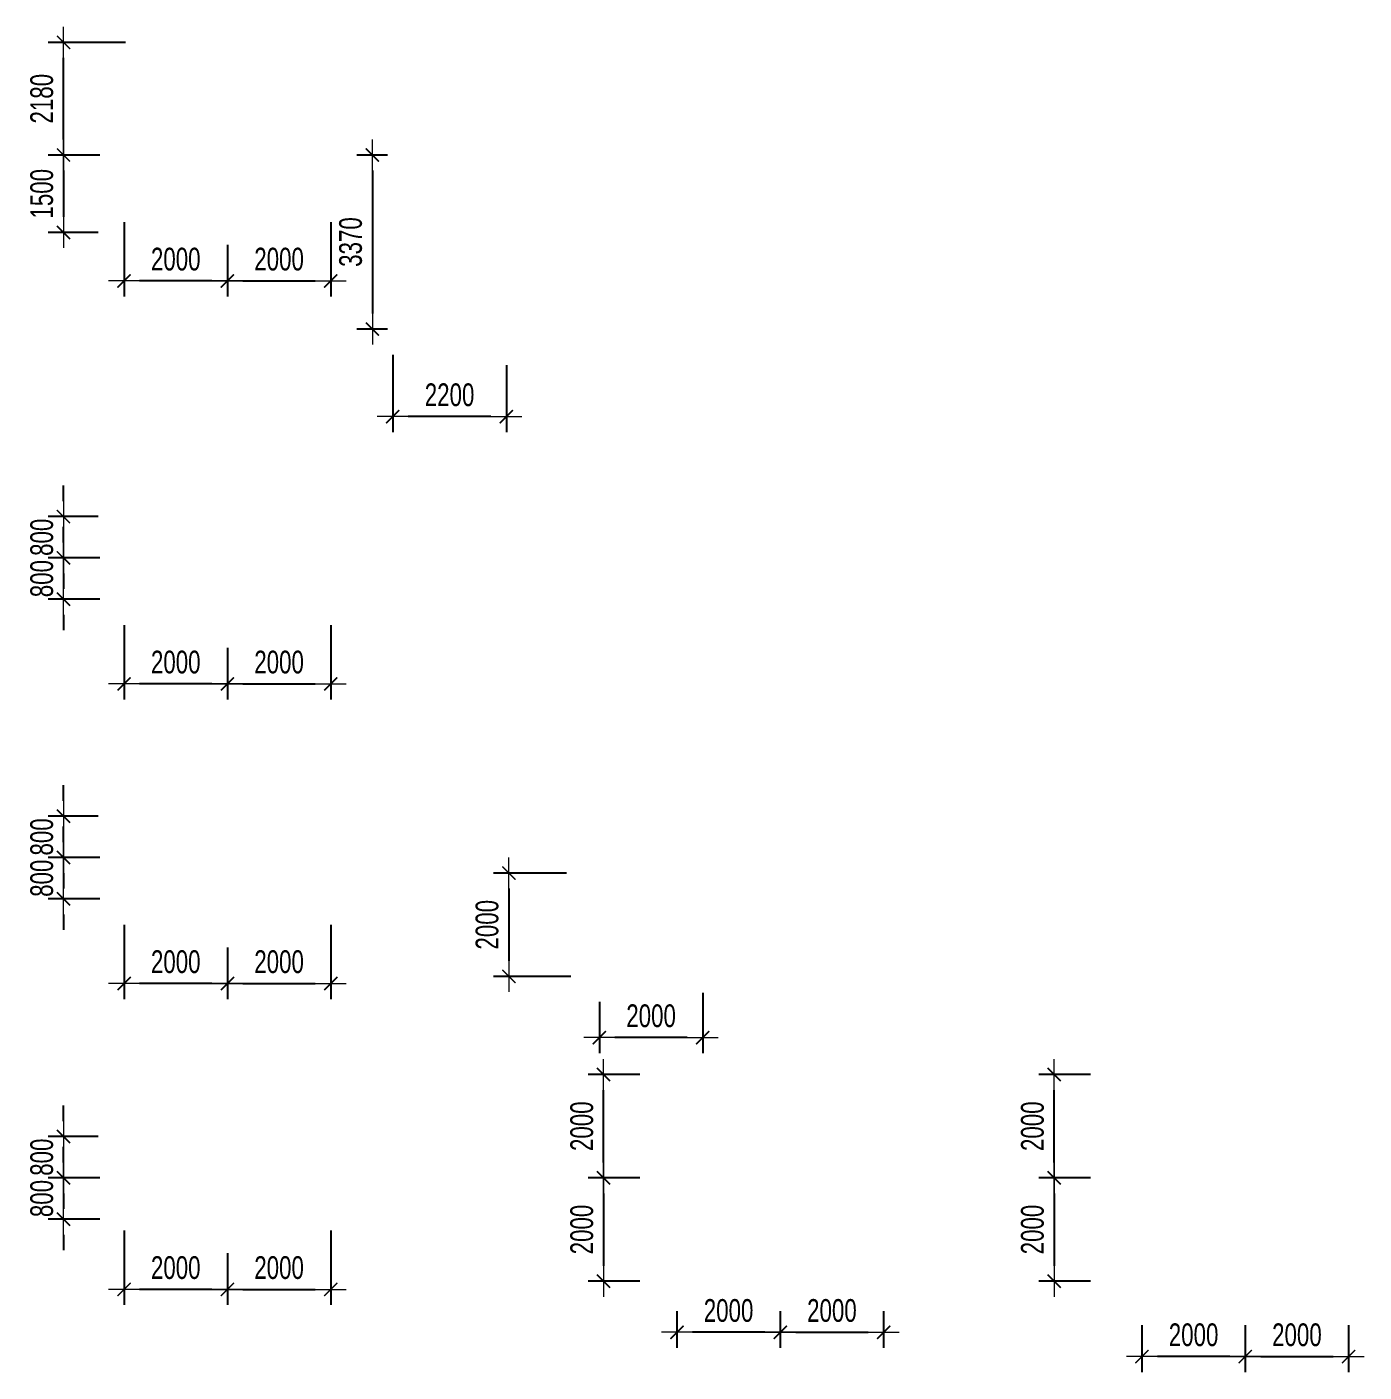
# Model space of a CAD drawing. Header units: millimetres. Extents: x -259680 to 389590, y -106473 to 139263.
# Drawn here: x 22119 to 48000, y 28640 to 54680 of the extents above; entities that cross this region are included whole.
import ezdxf

# ---------------------------------------------------------------- set-up
doc = ezdxf.new("R2010")
doc.units = ezdxf.units.MM
doc.layers.get('Defpoints').update_dxf_attribs({"color": 151, "lineweight": 9})
doc.layers.add('NDC_S_DIM', color=1, linetype='Continuous', lineweight=15)
doc.styles.add('NDC_DIM', font='', dxfattribs={"width": 0.75})
doc.styles.get('NDC_DIM').set_extended_font_data('Dotum')
doc.dimstyles.new('NDC_dim_200', dxfattribs={"dimscale": 200, "dimtxt": 2.2, "dimasz": 1.5, "dimexe": 1.5, "dimexo": 2.5, "dimgap": 1, "dimtad": 1, "dimdec": 0, "dimzin": 0, "dimdsep": 46, "dimtxsty": 'NDC_DIM', "dimblk": 'DIMMARK', "dimcen": 0.09, "dimdle": 1.2, "dimclrd": 1, "dimclre": 1, "dimclrt": 3, "dimadec": 0, "dimazin": 0, "dimtfac": 1, "dimtdec": 0, "dimtix": 1, "dimtofl": 0, "dimtmove": 0, "dimatfit": 3, "dimfxl": 6, "dimfxlon": 1, "dimtolj": 1, "dimtzin": 0, "dimarcsym": 0})

# ---------------------------------------------------------------- blocks, each defined once
blk = doc.blocks.new('DIMMARK')
at = {"layer": 'NDC_S_DIM', "color": 1}
blk.add_line((-1.5, 0), (1, 0), dxfattribs=at)
at = {"layer": 'NDC_S_DIM', "color": 2, "const_width": 0.1}
blk.add_lwpolyline([(-0.424, -0.424), (0.424, 0.424)], dxfattribs=at)
blk = doc.blocks.new('*D954')
at = {"layer": 'Defpoints', "color": 0, "ltscale": 100, "transparency": 16777216}
for p in [(35200, 36482), (33200, 36310), (33200, 35115)]:
    blk.add_point(p, dxfattribs=at)
at = {"layer": 'NDC_S_DIM', "color": 1, "lineweight": -2, "ltscale": 100, "transparency": 16777216}
for p, q in [((35200, 35982), (35200, 34815)), ((33200, 35810), (33200, 34815)), ((34900, 35115), (33500, 35115))]:
    blk.add_line(p, q, dxfattribs=at)
at = {"layer": 'NDC_S_DIM', "color": 1, "lineweight": -2, "ltscale": 100, "transparency": 16777216, "xscale": 300, "yscale": 300, "zscale": 300, "rotation": 180}
blk.add_blockref('DIMMARK', (33200, 35115), dxfattribs=at)
at = {"layer": 'NDC_S_DIM', "color": 1, "lineweight": -2, "ltscale": 100, "transparency": 16777216, "xscale": 300, "yscale": 300, "zscale": 300}
blk.add_blockref('DIMMARK', (35200, 35115), dxfattribs=at)
at = {"layer": 'NDC_S_DIM', "color": 3, "ltscale": 100, "transparency": 16777216, "insert": (34200, 35535), "char_height": 440, "attachment_point": 5, "style": 'NDC_DIM'}
blk.add_mtext('\\A1;2000', dxfattribs=at)
blk = doc.blocks.new('*D955')
at = {"layer": 'Defpoints', "color": 0, "ltscale": 100, "transparency": 16777216}
for p in [(29200, 48830), (31400, 48633), (29200, 47136)]:
    blk.add_point(p, dxfattribs=at)
at = {"layer": 'NDC_S_DIM', "color": 1, "lineweight": -2, "ltscale": 100, "transparency": 16777216}
for p, q in [((29200, 48330), (29200, 46836)), ((31400, 48133), (31400, 46836)), ((31100, 47136), (29500, 47136))]:
    blk.add_line(p, q, dxfattribs=at)
at = {"layer": 'NDC_S_DIM', "color": 1, "lineweight": -2, "ltscale": 100, "transparency": 16777216, "xscale": 300, "yscale": 300, "zscale": 300, "rotation": 180}
blk.add_blockref('DIMMARK', (29200, 47136), dxfattribs=at)
at = {"layer": 'NDC_S_DIM', "color": 1, "lineweight": -2, "ltscale": 100, "transparency": 16777216, "xscale": 300, "yscale": 300, "zscale": 300}
blk.add_blockref('DIMMARK', (31400, 47136), dxfattribs=at)
at = {"layer": 'NDC_S_DIM', "color": 3, "ltscale": 100, "transparency": 16777216, "insert": (30300, 47556), "char_height": 440, "attachment_point": 5, "style": 'NDC_DIM'}
blk.add_mtext('\\A1;2200', dxfattribs=at)
blk = doc.blocks.new('*D884')
at = {"layer": 'Defpoints', "color": 0, "ltscale": 100, "transparency": 16777216}
for p in [(29600, 52200), (28806, 48830), (29600, 48830)]:
    blk.add_point(p, dxfattribs=at)
at = {"layer": 'NDC_S_DIM', "color": 1, "lineweight": -2, "ltscale": 100, "transparency": 16777216}
for p, q in [((29100, 52200), (28506, 52200)), ((28806, 51900), (28806, 49130)), ((29100, 48830), (28506, 48830))]:
    blk.add_line(p, q, dxfattribs=at)
at = {"layer": 'NDC_S_DIM', "color": 1, "lineweight": -2, "ltscale": 100, "transparency": 16777216, "xscale": 300, "yscale": 300, "zscale": 300}
for p, rotation in [((28806, 52200), 90), ((28806, 48830), 270)]:
    blk.add_blockref('DIMMARK', p, dxfattribs=dict(at, rotation=rotation))
at = {"layer": 'NDC_S_DIM', "color": 3, "ltscale": 100, "transparency": 16777216, "insert": (28386, 50515), "char_height": 440, "attachment_point": 5, "rotation": 90, "style": 'NDC_DIM'}
blk.add_mtext('\\A1;3370', dxfattribs=at)
blk = doc.blocks.new('*D941')
at = {"layer": 'Defpoints', "color": 0, "ltscale": 100, "transparency": 16777216}
for p in [(33060, 38300), (31447, 36300), (33160, 36300)]:
    blk.add_point(p, dxfattribs=at)
at = {"layer": 'NDC_S_DIM', "color": 1, "lineweight": -2, "ltscale": 100, "transparency": 16777216}
for p, q in [((32560, 38300), (31147, 38300)), ((31447, 38000), (31447, 36600)), ((32647, 36300), (31147, 36300))]:
    blk.add_line(p, q, dxfattribs=at)
at = {"layer": 'NDC_S_DIM', "color": 1, "lineweight": -2, "ltscale": 100, "transparency": 16777216, "xscale": 300, "yscale": 300, "zscale": 300}
for p, rotation in [((31447, 38300), 90), ((31447, 36300), 270)]:
    blk.add_blockref('DIMMARK', p, dxfattribs=dict(at, rotation=rotation))
at = {"layer": 'NDC_S_DIM', "color": 3, "ltscale": 100, "transparency": 16777216, "insert": (31027, 37300), "char_height": 440, "attachment_point": 5, "rotation": 90, "style": 'NDC_DIM'}
blk.add_mtext('\\A1;2000', dxfattribs=at)
blk = doc.blocks.new('*D883')
at = {"layer": 'Defpoints', "color": 0, "ltscale": 100, "transparency": 16777216}
for p in [(28000, 51400), (26000, 50962), (28000, 49762)]:
    blk.add_point(p, dxfattribs=at)
at = {"layer": 'NDC_S_DIM', "color": 1, "lineweight": -2, "ltscale": 100, "transparency": 16777216}
for p, q in [((28000, 50900), (28000, 49462)), ((26000, 50462), (26000, 49462)), ((26300, 49762), (27700, 49762))]:
    blk.add_line(p, q, dxfattribs=at)
at = {"layer": 'NDC_S_DIM', "color": 1, "lineweight": -2, "ltscale": 100, "transparency": 16777216, "xscale": 300, "yscale": 300, "zscale": 300, "rotation": 180}
blk.add_blockref('DIMMARK', (26000, 49762), dxfattribs=at)
at = {"layer": 'NDC_S_DIM', "color": 1, "lineweight": -2, "ltscale": 100, "transparency": 16777216, "xscale": 300, "yscale": 300, "zscale": 300}
blk.add_blockref('DIMMARK', (28000, 49762), dxfattribs=at)
at = {"layer": 'NDC_S_DIM', "color": 3, "ltscale": 100, "transparency": 16777216, "insert": (27000, 50182), "char_height": 440, "attachment_point": 5, "style": 'NDC_DIM'}
blk.add_mtext('\\A1;2000', dxfattribs=at)
blk = doc.blocks.new('*D865')
at = {"layer": 'Defpoints', "color": 0, "ltscale": 100, "transparency": 16777216}
for p in [(24000, 51400), (26000, 50962), (24000, 49762)]:
    blk.add_point(p, dxfattribs=at)
at = {"layer": 'NDC_S_DIM', "color": 1, "lineweight": -2, "ltscale": 100, "transparency": 16777216}
for p, q in [((24000, 50900), (24000, 49462)), ((26000, 50462), (26000, 49462)), ((25700, 49762), (24300, 49762))]:
    blk.add_line(p, q, dxfattribs=at)
at = {"layer": 'NDC_S_DIM', "color": 1, "lineweight": -2, "ltscale": 100, "transparency": 16777216, "xscale": 300, "yscale": 300, "zscale": 300, "rotation": 180}
blk.add_blockref('DIMMARK', (24000, 49762), dxfattribs=at)
at = {"layer": 'NDC_S_DIM', "color": 1, "lineweight": -2, "ltscale": 100, "transparency": 16777216, "xscale": 300, "yscale": 300, "zscale": 300}
blk.add_blockref('DIMMARK', (26000, 49762), dxfattribs=at)
at = {"layer": 'NDC_S_DIM', "color": 3, "ltscale": 100, "transparency": 16777216, "insert": (25000, 50182), "char_height": 440, "attachment_point": 5, "style": 'NDC_DIM'}
blk.add_mtext('\\A1;2000', dxfattribs=at)
blk = doc.blocks.new('*D866')
at = {"layer": 'Defpoints', "color": 0, "ltscale": 100, "transparency": 16777216}
for p in [(24028, 52200), (22828, 50700), (24000, 50700)]:
    blk.add_point(p, dxfattribs=at)
at = {"layer": 'NDC_S_DIM', "color": 1, "lineweight": -2, "ltscale": 100, "transparency": 16777216}
for p, q in [((23528, 52200), (22528, 52200)), ((22828, 51900), (22828, 51000)), ((23500, 50700), (22528, 50700))]:
    blk.add_line(p, q, dxfattribs=at)
at = {"layer": 'NDC_S_DIM', "color": 1, "lineweight": -2, "ltscale": 100, "transparency": 16777216, "xscale": 300, "yscale": 300, "zscale": 300}
for p, rotation in [((22828, 52200), 90), ((22828, 50700), 270)]:
    blk.add_blockref('DIMMARK', p, dxfattribs=dict(at, rotation=rotation))
at = {"layer": 'NDC_S_DIM', "color": 3, "ltscale": 100, "transparency": 16777216, "insert": (22408, 51450), "char_height": 440, "attachment_point": 5, "rotation": 90, "style": 'NDC_DIM'}
blk.add_mtext('\\A1;1500', dxfattribs=at)
blk = doc.blocks.new('*D867')
at = {"layer": 'Defpoints', "color": 0, "ltscale": 100, "transparency": 16777216}
for p in [(22828, 54380), (25200, 54380), (24028, 52200)]:
    blk.add_point(p, dxfattribs=at)
at = {"layer": 'NDC_S_DIM', "color": 1, "lineweight": -2, "ltscale": 100, "transparency": 16777216}
for p, q in [((24028, 54380), (22528, 54380)), ((22828, 52500), (22828, 54080)), ((23528, 52200), (22528, 52200))]:
    blk.add_line(p, q, dxfattribs=at)
at = {"layer": 'NDC_S_DIM', "color": 1, "lineweight": -2, "ltscale": 100, "transparency": 16777216, "xscale": 300, "yscale": 300, "zscale": 300}
for p, rotation in [((22828, 54380), 90), ((22828, 52200), 270)]:
    blk.add_blockref('DIMMARK', p, dxfattribs=dict(at, rotation=rotation))
at = {"layer": 'NDC_S_DIM', "color": 3, "ltscale": 100, "transparency": 16777216, "insert": (22408, 53290), "char_height": 440, "attachment_point": 5, "rotation": 90, "style": 'NDC_DIM'}
blk.add_mtext('\\A1;2180', dxfattribs=at)
blk = doc.blocks.new('*D774')
at = {"layer": 'Defpoints', "color": 0, "ltscale": 100, "transparency": 16777216}
for p in [(28000, 43600), (26000, 43162), (28000, 41962)]:
    blk.add_point(p, dxfattribs=at)
at = {"layer": 'NDC_S_DIM', "color": 1, "lineweight": -2, "ltscale": 100, "transparency": 16777216}
for p, q in [((28000, 43100), (28000, 41662)), ((26000, 42662), (26000, 41662)), ((26300, 41962), (27700, 41962))]:
    blk.add_line(p, q, dxfattribs=at)
at = {"layer": 'NDC_S_DIM', "color": 1, "lineweight": -2, "ltscale": 100, "transparency": 16777216, "xscale": 300, "yscale": 300, "zscale": 300, "rotation": 180}
blk.add_blockref('DIMMARK', (26000, 41962), dxfattribs=at)
at = {"layer": 'NDC_S_DIM', "color": 1, "lineweight": -2, "ltscale": 100, "transparency": 16777216, "xscale": 300, "yscale": 300, "zscale": 300}
blk.add_blockref('DIMMARK', (28000, 41962), dxfattribs=at)
at = {"layer": 'NDC_S_DIM', "color": 3, "ltscale": 100, "transparency": 16777216, "insert": (27000, 42382), "char_height": 440, "attachment_point": 5, "style": 'NDC_DIM'}
blk.add_mtext('\\A1;2000', dxfattribs=at)
blk = doc.blocks.new('*D775')
at = {"layer": 'Defpoints', "color": 0, "ltscale": 100, "transparency": 16777216}
for p in [(24000, 43600), (26000, 43162), (24000, 41962)]:
    blk.add_point(p, dxfattribs=at)
at = {"layer": 'NDC_S_DIM', "color": 1, "lineweight": -2, "ltscale": 100, "transparency": 16777216}
for p, q in [((24000, 43100), (24000, 41662)), ((26000, 42662), (26000, 41662)), ((25700, 41962), (24300, 41962))]:
    blk.add_line(p, q, dxfattribs=at)
at = {"layer": 'NDC_S_DIM', "color": 1, "lineweight": -2, "ltscale": 100, "transparency": 16777216, "xscale": 300, "yscale": 300, "zscale": 300, "rotation": 180}
blk.add_blockref('DIMMARK', (24000, 41962), dxfattribs=at)
at = {"layer": 'NDC_S_DIM', "color": 1, "lineweight": -2, "ltscale": 100, "transparency": 16777216, "xscale": 300, "yscale": 300, "zscale": 300}
blk.add_blockref('DIMMARK', (26000, 41962), dxfattribs=at)
at = {"layer": 'NDC_S_DIM', "color": 3, "ltscale": 100, "transparency": 16777216, "insert": (25000, 42382), "char_height": 440, "attachment_point": 5, "style": 'NDC_DIM'}
blk.add_mtext('\\A1;2000', dxfattribs=at)
blk = doc.blocks.new('*D776')
at = {"layer": 'Defpoints', "color": 0, "ltscale": 100, "transparency": 16777216}
for p in [(24028, 44400), (22828, 43600), (24028, 43600)]:
    blk.add_point(p, dxfattribs=at)
at = {"layer": 'NDC_S_DIM', "color": 1, "lineweight": -2, "ltscale": 100, "transparency": 16777216}
for p, q in [((22828, 44700), (22828, 45000)), ((23528, 44400), (22528, 44400)), ((23528, 43600), (22528, 43600)), ((22828, 43300), (22828, 43000))]:
    blk.add_line(p, q, dxfattribs=at)
at = {"layer": 'NDC_S_DIM', "color": 1, "lineweight": -2, "ltscale": 100, "transparency": 16777216, "xscale": 300, "yscale": 300, "zscale": 300}
for p, rotation in [((22828, 44400), 270), ((22828, 43600), 90)]:
    blk.add_blockref('DIMMARK', p, dxfattribs=dict(at, rotation=rotation))
at = {"layer": 'NDC_S_DIM', "color": 3, "ltscale": 100, "transparency": 16777216, "insert": (22408, 44000), "char_height": 440, "attachment_point": 5, "rotation": 90, "style": 'NDC_DIM'}
blk.add_mtext('\\A1;800', dxfattribs=at)
blk = doc.blocks.new('*D777')
at = {"layer": 'Defpoints', "color": 0, "ltscale": 100, "transparency": 16777216}
for p in [(22828, 45200), (24000, 45200), (24028, 44400)]:
    blk.add_point(p, dxfattribs=at)
at = {"layer": 'NDC_S_DIM', "color": 1, "lineweight": -2, "ltscale": 100, "transparency": 16777216}
for p, q in [((22828, 45500), (22828, 45800)), ((23500, 45200), (22528, 45200)), ((23528, 44400), (22528, 44400)), ((22828, 44100), (22828, 43800))]:
    blk.add_line(p, q, dxfattribs=at)
at = {"layer": 'NDC_S_DIM', "color": 1, "lineweight": -2, "ltscale": 100, "transparency": 16777216, "xscale": 300, "yscale": 300, "zscale": 300}
for p, rotation in [((22828, 45200), 270), ((22828, 44400), 90)]:
    blk.add_blockref('DIMMARK', p, dxfattribs=dict(at, rotation=rotation))
at = {"layer": 'NDC_S_DIM', "color": 3, "ltscale": 100, "transparency": 16777216, "insert": (22408, 44800), "char_height": 440, "attachment_point": 5, "rotation": 90, "style": 'NDC_DIM'}
blk.add_mtext('\\A1;800', dxfattribs=at)
blk = doc.blocks.new('*D759')
at = {"layer": 'Defpoints', "color": 0, "ltscale": 100, "transparency": 16777216}
for p in [(28000, 37800), (26000, 37362), (28000, 36162)]:
    blk.add_point(p, dxfattribs=at)
at = {"layer": 'NDC_S_DIM', "color": 1, "lineweight": -2, "ltscale": 100, "transparency": 16777216}
for p, q in [((28000, 37300), (28000, 35862)), ((26000, 36862), (26000, 35862)), ((26300, 36162), (27700, 36162))]:
    blk.add_line(p, q, dxfattribs=at)
at = {"layer": 'NDC_S_DIM', "color": 1, "lineweight": -2, "ltscale": 100, "transparency": 16777216, "xscale": 300, "yscale": 300, "zscale": 300, "rotation": 180}
blk.add_blockref('DIMMARK', (26000, 36162), dxfattribs=at)
at = {"layer": 'NDC_S_DIM', "color": 1, "lineweight": -2, "ltscale": 100, "transparency": 16777216, "xscale": 300, "yscale": 300, "zscale": 300}
blk.add_blockref('DIMMARK', (28000, 36162), dxfattribs=at)
at = {"layer": 'NDC_S_DIM', "color": 3, "ltscale": 100, "transparency": 16777216, "insert": (27000, 36582), "char_height": 440, "attachment_point": 5, "style": 'NDC_DIM'}
blk.add_mtext('\\A1;2000', dxfattribs=at)
blk = doc.blocks.new('*D760')
at = {"layer": 'Defpoints', "color": 0, "ltscale": 100, "transparency": 16777216}
for p in [(24000, 37800), (26000, 37362), (24000, 36162)]:
    blk.add_point(p, dxfattribs=at)
at = {"layer": 'NDC_S_DIM', "color": 1, "lineweight": -2, "ltscale": 100, "transparency": 16777216}
for p, q in [((24000, 37300), (24000, 35862)), ((26000, 36862), (26000, 35862)), ((25700, 36162), (24300, 36162))]:
    blk.add_line(p, q, dxfattribs=at)
at = {"layer": 'NDC_S_DIM', "color": 1, "lineweight": -2, "ltscale": 100, "transparency": 16777216, "xscale": 300, "yscale": 300, "zscale": 300, "rotation": 180}
blk.add_blockref('DIMMARK', (24000, 36162), dxfattribs=at)
at = {"layer": 'NDC_S_DIM', "color": 1, "lineweight": -2, "ltscale": 100, "transparency": 16777216, "xscale": 300, "yscale": 300, "zscale": 300}
blk.add_blockref('DIMMARK', (26000, 36162), dxfattribs=at)
at = {"layer": 'NDC_S_DIM', "color": 3, "ltscale": 100, "transparency": 16777216, "insert": (25000, 36582), "char_height": 440, "attachment_point": 5, "style": 'NDC_DIM'}
blk.add_mtext('\\A1;2000', dxfattribs=at)
blk = doc.blocks.new('*D761')
at = {"layer": 'Defpoints', "color": 0, "ltscale": 100, "transparency": 16777216}
for p in [(24028, 38600), (22828, 37800), (24028, 37800)]:
    blk.add_point(p, dxfattribs=at)
at = {"layer": 'NDC_S_DIM', "color": 1, "lineweight": -2, "ltscale": 100, "transparency": 16777216}
for p, q in [((22828, 38900), (22828, 39200)), ((23528, 38600), (22528, 38600)), ((23528, 37800), (22528, 37800)), ((22828, 37500), (22828, 37200))]:
    blk.add_line(p, q, dxfattribs=at)
at = {"layer": 'NDC_S_DIM', "color": 1, "lineweight": -2, "ltscale": 100, "transparency": 16777216, "xscale": 300, "yscale": 300, "zscale": 300}
for p, rotation in [((22828, 38600), 270), ((22828, 37800), 90)]:
    blk.add_blockref('DIMMARK', p, dxfattribs=dict(at, rotation=rotation))
at = {"layer": 'NDC_S_DIM', "color": 3, "ltscale": 100, "transparency": 16777216, "insert": (22408, 38200), "char_height": 440, "attachment_point": 5, "rotation": 90, "style": 'NDC_DIM'}
blk.add_mtext('\\A1;800', dxfattribs=at)
blk = doc.blocks.new('*D762')
at = {"layer": 'Defpoints', "color": 0, "ltscale": 100, "transparency": 16777216}
for p in [(22828, 39400), (24000, 39400), (24028, 38600)]:
    blk.add_point(p, dxfattribs=at)
at = {"layer": 'NDC_S_DIM', "color": 1, "lineweight": -2, "ltscale": 100, "transparency": 16777216}
for p, q in [((22828, 39700), (22828, 40000)), ((23500, 39400), (22528, 39400)), ((23528, 38600), (22528, 38600)), ((22828, 38300), (22828, 38000))]:
    blk.add_line(p, q, dxfattribs=at)
at = {"layer": 'NDC_S_DIM', "color": 1, "lineweight": -2, "ltscale": 100, "transparency": 16777216, "xscale": 300, "yscale": 300, "zscale": 300}
for p, rotation in [((22828, 39400), 270), ((22828, 38600), 90)]:
    blk.add_blockref('DIMMARK', p, dxfattribs=dict(at, rotation=rotation))
at = {"layer": 'NDC_S_DIM', "color": 3, "ltscale": 100, "transparency": 16777216, "insert": (22408, 39000), "char_height": 440, "attachment_point": 5, "rotation": 90, "style": 'NDC_DIM'}
blk.add_mtext('\\A1;800', dxfattribs=at)
blk = doc.blocks.new('*D745')
at = {"layer": 'Defpoints', "color": 0, "ltscale": 100, "transparency": 16777216}
for p in [(28000, 31878), (26000, 31440), (28000, 30240)]:
    blk.add_point(p, dxfattribs=at)
at = {"layer": 'NDC_S_DIM', "color": 1, "lineweight": -2, "ltscale": 100, "transparency": 16777216}
for p, q in [((28000, 31378), (28000, 29940)), ((26000, 30940), (26000, 29940)), ((26300, 30240), (27700, 30240))]:
    blk.add_line(p, q, dxfattribs=at)
at = {"layer": 'NDC_S_DIM', "color": 1, "lineweight": -2, "ltscale": 100, "transparency": 16777216, "xscale": 300, "yscale": 300, "zscale": 300, "rotation": 180}
blk.add_blockref('DIMMARK', (26000, 30240), dxfattribs=at)
at = {"layer": 'NDC_S_DIM', "color": 1, "lineweight": -2, "ltscale": 100, "transparency": 16777216, "xscale": 300, "yscale": 300, "zscale": 300}
blk.add_blockref('DIMMARK', (28000, 30240), dxfattribs=at)
at = {"layer": 'NDC_S_DIM', "color": 3, "ltscale": 100, "transparency": 16777216, "insert": (27000, 30660), "char_height": 440, "attachment_point": 5, "style": 'NDC_DIM'}
blk.add_mtext('\\A1;2000', dxfattribs=at)
blk = doc.blocks.new('*D746')
at = {"layer": 'Defpoints', "color": 0, "ltscale": 100, "transparency": 16777216}
for p in [(24000, 31878), (26000, 31440), (24000, 30240)]:
    blk.add_point(p, dxfattribs=at)
at = {"layer": 'NDC_S_DIM', "color": 1, "lineweight": -2, "ltscale": 100, "transparency": 16777216}
for p, q in [((24000, 31378), (24000, 29940)), ((26000, 30940), (26000, 29940)), ((25700, 30240), (24300, 30240))]:
    blk.add_line(p, q, dxfattribs=at)
at = {"layer": 'NDC_S_DIM', "color": 1, "lineweight": -2, "ltscale": 100, "transparency": 16777216, "xscale": 300, "yscale": 300, "zscale": 300, "rotation": 180}
blk.add_blockref('DIMMARK', (24000, 30240), dxfattribs=at)
at = {"layer": 'NDC_S_DIM', "color": 1, "lineweight": -2, "ltscale": 100, "transparency": 16777216, "xscale": 300, "yscale": 300, "zscale": 300}
blk.add_blockref('DIMMARK', (26000, 30240), dxfattribs=at)
at = {"layer": 'NDC_S_DIM', "color": 3, "ltscale": 100, "transparency": 16777216, "insert": (25000, 30660), "char_height": 440, "attachment_point": 5, "style": 'NDC_DIM'}
blk.add_mtext('\\A1;2000', dxfattribs=at)
blk = doc.blocks.new('*D730')
at = {"layer": 'Defpoints', "color": 0, "ltscale": 100, "transparency": 16777216}
for p in [(24028, 32400), (22828, 31600), (24028, 31600)]:
    blk.add_point(p, dxfattribs=at)
at = {"layer": 'NDC_S_DIM', "color": 1, "lineweight": -2, "ltscale": 100, "transparency": 16777216}
for p, q in [((22828, 32700), (22828, 33000)), ((23528, 32400), (22528, 32400)), ((23528, 31600), (22528, 31600)), ((22828, 31300), (22828, 31000))]:
    blk.add_line(p, q, dxfattribs=at)
at = {"layer": 'NDC_S_DIM', "color": 1, "lineweight": -2, "ltscale": 100, "transparency": 16777216, "xscale": 300, "yscale": 300, "zscale": 300}
for p, rotation in [((22828, 32400), 270), ((22828, 31600), 90)]:
    blk.add_blockref('DIMMARK', p, dxfattribs=dict(at, rotation=rotation))
at = {"layer": 'NDC_S_DIM', "color": 3, "ltscale": 100, "transparency": 16777216, "insert": (22408, 32000), "char_height": 440, "attachment_point": 5, "rotation": 90, "style": 'NDC_DIM'}
blk.add_mtext('\\A1;800', dxfattribs=at)
blk = doc.blocks.new('*D731')
at = {"layer": 'Defpoints', "color": 0, "ltscale": 100, "transparency": 16777216}
for p in [(22828, 33200), (24000, 33200), (24028, 32400)]:
    blk.add_point(p, dxfattribs=at)
at = {"layer": 'NDC_S_DIM', "color": 1, "lineweight": -2, "ltscale": 100, "transparency": 16777216}
for p, q in [((22828, 33500), (22828, 33800)), ((23500, 33200), (22528, 33200)), ((23528, 32400), (22528, 32400)), ((22828, 32100), (22828, 31800))]:
    blk.add_line(p, q, dxfattribs=at)
at = {"layer": 'NDC_S_DIM', "color": 1, "lineweight": -2, "ltscale": 100, "transparency": 16777216, "xscale": 300, "yscale": 300, "zscale": 300}
for p, rotation in [((22828, 33200), 270), ((22828, 32400), 90)]:
    blk.add_blockref('DIMMARK', p, dxfattribs=dict(at, rotation=rotation))
at = {"layer": 'NDC_S_DIM', "color": 3, "ltscale": 100, "transparency": 16777216, "insert": (22408, 32800), "char_height": 440, "attachment_point": 5, "rotation": 90, "style": 'NDC_DIM'}
blk.add_mtext('\\A1;800', dxfattribs=at)
blk = doc.blocks.new('*D767')
at = {"layer": 'Defpoints', "color": 0, "ltscale": 100, "transparency": 16777216}
for p in [(36700, 30320), (38700, 30320), (38700, 29410)]:
    blk.add_point(p, dxfattribs=at)
at = {"layer": 'NDC_S_DIM', "color": 1, "lineweight": -2, "ltscale": 100, "transparency": 16777216}
for p, q in [((36700, 29820), (36700, 29110)), ((38700, 29820), (38700, 29110)), ((37000, 29410), (38400, 29410))]:
    blk.add_line(p, q, dxfattribs=at)
at = {"layer": 'NDC_S_DIM', "color": 1, "lineweight": -2, "ltscale": 100, "transparency": 16777216, "xscale": 300, "yscale": 300, "zscale": 300, "rotation": 180}
blk.add_blockref('DIMMARK', (36700, 29410), dxfattribs=at)
at = {"layer": 'NDC_S_DIM', "color": 1, "lineweight": -2, "ltscale": 100, "transparency": 16777216, "xscale": 300, "yscale": 300, "zscale": 300}
blk.add_blockref('DIMMARK', (38700, 29410), dxfattribs=at)
at = {"layer": 'NDC_S_DIM', "color": 3, "ltscale": 100, "transparency": 16777216, "insert": (37700, 29830), "char_height": 440, "attachment_point": 5, "style": 'NDC_DIM'}
blk.add_mtext('\\A1;2000', dxfattribs=at)
blk = doc.blocks.new('*D768')
at = {"layer": 'Defpoints', "color": 0, "ltscale": 100, "transparency": 16777216}
for p in [(34700, 30320), (36700, 30320), (34700, 29410)]:
    blk.add_point(p, dxfattribs=at)
at = {"layer": 'NDC_S_DIM', "color": 1, "lineweight": -2, "ltscale": 100, "transparency": 16777216}
for p, q in [((34700, 29820), (34700, 29110)), ((36700, 29820), (36700, 29110)), ((36400, 29410), (35000, 29410))]:
    blk.add_line(p, q, dxfattribs=at)
at = {"layer": 'NDC_S_DIM', "color": 1, "lineweight": -2, "ltscale": 100, "transparency": 16777216, "xscale": 300, "yscale": 300, "zscale": 300, "rotation": 180}
blk.add_blockref('DIMMARK', (34700, 29410), dxfattribs=at)
at = {"layer": 'NDC_S_DIM', "color": 1, "lineweight": -2, "ltscale": 100, "transparency": 16777216, "xscale": 300, "yscale": 300, "zscale": 300}
blk.add_blockref('DIMMARK', (36700, 29410), dxfattribs=at)
at = {"layer": 'NDC_S_DIM', "color": 3, "ltscale": 100, "transparency": 16777216, "insert": (35700, 29830), "char_height": 440, "attachment_point": 5, "style": 'NDC_DIM'}
blk.add_mtext('\\A1;2000', dxfattribs=at)
blk = doc.blocks.new('*D769')
at = {"layer": 'Defpoints', "color": 0, "ltscale": 100, "transparency": 16777216}
for p in [(45700, 30050), (47700, 30050), (47700, 28940)]:
    blk.add_point(p, dxfattribs=at)
at = {"layer": 'NDC_S_DIM', "color": 1, "lineweight": -2, "ltscale": 100, "transparency": 16777216}
for p, q in [((45700, 29550), (45700, 28640)), ((47700, 29550), (47700, 28640)), ((46000, 28940), (47400, 28940))]:
    blk.add_line(p, q, dxfattribs=at)
at = {"layer": 'NDC_S_DIM', "color": 1, "lineweight": -2, "ltscale": 100, "transparency": 16777216, "xscale": 300, "yscale": 300, "zscale": 300, "rotation": 180}
blk.add_blockref('DIMMARK', (45700, 28940), dxfattribs=at)
at = {"layer": 'NDC_S_DIM', "color": 1, "lineweight": -2, "ltscale": 100, "transparency": 16777216, "xscale": 300, "yscale": 300, "zscale": 300}
blk.add_blockref('DIMMARK', (47700, 28940), dxfattribs=at)
at = {"layer": 'NDC_S_DIM', "color": 3, "ltscale": 100, "transparency": 16777216, "insert": (46700, 29360), "char_height": 440, "attachment_point": 5, "style": 'NDC_DIM'}
blk.add_mtext('\\A1;2000', dxfattribs=at)
blk = doc.blocks.new('*D770')
at = {"layer": 'Defpoints', "color": 0, "ltscale": 100, "transparency": 16777216}
for p in [(43700, 30050), (45700, 30050), (43700, 28940)]:
    blk.add_point(p, dxfattribs=at)
at = {"layer": 'NDC_S_DIM', "color": 1, "lineweight": -2, "ltscale": 100, "transparency": 16777216}
for p, q in [((43700, 29550), (43700, 28640)), ((45700, 29550), (45700, 28640)), ((45400, 28940), (44000, 28940))]:
    blk.add_line(p, q, dxfattribs=at)
at = {"layer": 'NDC_S_DIM', "color": 1, "lineweight": -2, "ltscale": 100, "transparency": 16777216, "xscale": 300, "yscale": 300, "zscale": 300, "rotation": 180}
blk.add_blockref('DIMMARK', (43700, 28940), dxfattribs=at)
at = {"layer": 'NDC_S_DIM', "color": 1, "lineweight": -2, "ltscale": 100, "transparency": 16777216, "xscale": 300, "yscale": 300, "zscale": 300}
blk.add_blockref('DIMMARK', (45700, 28940), dxfattribs=at)
at = {"layer": 'NDC_S_DIM', "color": 3, "ltscale": 100, "transparency": 16777216, "insert": (44700, 29360), "char_height": 440, "attachment_point": 5, "style": 'NDC_DIM'}
blk.add_mtext('\\A1;2000', dxfattribs=at)
blk = doc.blocks.new('*D355')
at = {"layer": 'Defpoints', "color": 0, "ltscale": 100, "transparency": 16777216}
for p in [(43203, 32400), (42003, 30400), (43203, 30400)]:
    blk.add_point(p, dxfattribs=at)
at = {"layer": 'NDC_S_DIM', "color": 1, "lineweight": -2, "ltscale": 100, "transparency": 16777216}
for p, q in [((42703, 32400), (41703, 32400)), ((42003, 32100), (42003, 30700)), ((42703, 30400), (41703, 30400))]:
    blk.add_line(p, q, dxfattribs=at)
at = {"layer": 'NDC_S_DIM', "color": 1, "lineweight": -2, "ltscale": 100, "transparency": 16777216, "xscale": 300, "yscale": 300, "zscale": 300}
for p, rotation in [((42003, 32400), 90), ((42003, 30400), 270)]:
    blk.add_blockref('DIMMARK', p, dxfattribs=dict(at, rotation=rotation))
at = {"layer": 'NDC_S_DIM', "color": 3, "ltscale": 100, "transparency": 16777216, "insert": (41582, 31400), "char_height": 440, "attachment_point": 5, "rotation": 90, "style": 'NDC_DIM'}
blk.add_mtext('\\A1;2000', dxfattribs=at)
blk = doc.blocks.new('*D356')
at = {"layer": 'Defpoints', "color": 0, "ltscale": 100, "transparency": 16777216}
for p in [(42003, 34400), (43203, 34400), (43203, 32400)]:
    blk.add_point(p, dxfattribs=at)
at = {"layer": 'NDC_S_DIM', "color": 1, "lineweight": -2, "ltscale": 100, "transparency": 16777216}
for p, q in [((42703, 34400), (41703, 34400)), ((42003, 32700), (42003, 34100)), ((42703, 32400), (41703, 32400))]:
    blk.add_line(p, q, dxfattribs=at)
at = {"layer": 'NDC_S_DIM', "color": 1, "lineweight": -2, "ltscale": 100, "transparency": 16777216, "xscale": 300, "yscale": 300, "zscale": 300}
for p, rotation in [((42003, 34400), 90), ((42003, 32400), 270)]:
    blk.add_blockref('DIMMARK', p, dxfattribs=dict(at, rotation=rotation))
at = {"layer": 'NDC_S_DIM', "color": 3, "ltscale": 100, "transparency": 16777216, "insert": (41582, 33400), "char_height": 440, "attachment_point": 5, "rotation": 90, "style": 'NDC_DIM'}
blk.add_mtext('\\A1;2000', dxfattribs=at)
blk = doc.blocks.new('*D304')
at = {"layer": 'Defpoints', "color": 0, "ltscale": 100, "transparency": 16777216}
for p in [(34480, 32400), (33280, 30400), (34480, 30400)]:
    blk.add_point(p, dxfattribs=at)
at = {"layer": 'NDC_S_DIM', "color": 1, "lineweight": -2, "ltscale": 100, "transparency": 16777216}
for p, q in [((33980, 32400), (32980, 32400)), ((33280, 32100), (33280, 30700)), ((33980, 30400), (32980, 30400))]:
    blk.add_line(p, q, dxfattribs=at)
at = {"layer": 'NDC_S_DIM', "color": 1, "lineweight": -2, "ltscale": 100, "transparency": 16777216, "xscale": 300, "yscale": 300, "zscale": 300}
for p, rotation in [((33280, 32400), 90), ((33280, 30400), 270)]:
    blk.add_blockref('DIMMARK', p, dxfattribs=dict(at, rotation=rotation))
at = {"layer": 'NDC_S_DIM', "color": 3, "ltscale": 100, "transparency": 16777216, "insert": (32860, 31400), "char_height": 440, "attachment_point": 5, "rotation": 90, "style": 'NDC_DIM'}
blk.add_mtext('\\A1;2000', dxfattribs=at)
blk = doc.blocks.new('*D305')
at = {"layer": 'Defpoints', "color": 0, "ltscale": 100, "transparency": 16777216}
for p in [(33280, 34400), (34480, 34400), (34480, 32400)]:
    blk.add_point(p, dxfattribs=at)
at = {"layer": 'NDC_S_DIM', "color": 1, "lineweight": -2, "ltscale": 100, "transparency": 16777216}
for p, q in [((33980, 34400), (32980, 34400)), ((33280, 32700), (33280, 34100)), ((33980, 32400), (32980, 32400))]:
    blk.add_line(p, q, dxfattribs=at)
at = {"layer": 'NDC_S_DIM', "color": 1, "lineweight": -2, "ltscale": 100, "transparency": 16777216, "xscale": 300, "yscale": 300, "zscale": 300}
for p, rotation in [((33280, 34400), 90), ((33280, 32400), 270)]:
    blk.add_blockref('DIMMARK', p, dxfattribs=dict(at, rotation=rotation))
at = {"layer": 'NDC_S_DIM', "color": 3, "ltscale": 100, "transparency": 16777216, "insert": (32860, 33400), "char_height": 440, "attachment_point": 5, "rotation": 90, "style": 'NDC_DIM'}
blk.add_mtext('\\A1;2000', dxfattribs=at)

msp = doc.modelspace()

# ---------------------------------------------------------------- dimensions: what is measured, and where the dimension line sits
at = {"layer": 'NDC_S_DIM', "ltscale": 100}
for base, p1, p2, angle, picture, middle in [((22828.4, 54379.6), (24028.4, 52200), (25200, 54379.6), 90, '*D867', (22408.1, 53289.8)), ((22828.4, 50700.2), (24028.4, 52200), (24000, 50700.2), 270, '*D866', (22408.1, 51450.1)), ((28805.8, 48829.8), (29600, 52200), (29600, 48829.8), 90, '*D884', (28385.5, 50514.9)), ((24000, 49761.7), (26000, 50961.7), (24000, 51400), 180, '*D865', (25000, 50182)), ((22828.4, 45200), (24028.4, 44400), (24000, 45200), 90, '*D777', (22408.1, 44800)), ((22828.4, 43600), (24028.4, 44400), (24028.4, 43600), 270, '*D776', (22408.1, 44000)), ((24000, 41961.7), (26000, 43161.7), (24000, 43600), 180, '*D775', (25000, 42382)), ((22828.4, 39400), (24028.4, 38600), (24000, 39400), 90, '*D762', (22408.1, 39000)), ((22828.4, 37800), (24028.4, 38600), (24028.4, 37800), 270, '*D761', (22408.1, 38200)), ((31447.1, 36300), (33060, 38300), (33160, 36300), 90, '*D941', (31026.8, 37300)), ((24000, 36161.7), (26000, 37361.7), (24000, 37800), 180, '*D760', (25000, 36582)), ((33280.3, 34400), (34480.3, 32400), (34480.3, 34400), 90, '*D305', (32860, 33400)), ((42002.6, 34400), (43202.6, 32400), (43202.6, 34400), 90, '*D356', (41582.3, 33400)), ((22828.4, 33200), (24028.4, 32400), (24000, 33200), 90, '*D731', (22408.1, 32800)), ((22828.4, 31600), (24028.4, 32400), (24028.4, 31600), 270, '*D730', (22408.1, 32000)), ((33280.3, 30400), (34480.3, 32400), (34480.3, 30400), 270, '*D304', (32860, 31400)), ((42002.6, 30400), (43202.6, 32400), (43202.6, 30400), 270, '*D355', (41582.3, 31400)), ((24000, 30240.2), (26000, 31440.2), (24000, 31878.4), 180, '*D746', (25000, 30660.5)), ((34700, 29410.2), (36700, 30320), (34700, 30320), 180, '*D768', (35700, 29830.5)), ((43700, 28940.2), (45700, 30050), (43700, 30050), 180, '*D770', (44700, 29360.5))]:
    dim = msp.add_linear_dim(base=base, p1=p1, p2=p2, angle=angle, dimstyle='NDC_dim_200', dxfattribs=at)
    dim.commit()
    dim.dimension.update_dxf_attribs({"geometry": picture, "text_midpoint": middle})
for base, p1, p2, picture, middle in [((28000, 49761.7), (26000, 50961.7), (28000, 51400), '*D883', (27000, 50182)), ((29200, 47135.8), (31400, 48633.4), (29200, 48829.8), '*D955', (30300, 47556.1)), ((28000, 41961.7), (26000, 43161.7), (28000, 43600), '*D774', (27000, 42382)), ((28000, 36161.7), (26000, 37361.7), (28000, 37800), '*D759', (27000, 36582)), ((33200, 35115.2), (35200, 36481.6), (33200, 36310), '*D954', (34200, 35535.5)), ((28000, 30240.2), (26000, 31440.2), (28000, 31878.4), '*D745', (27000, 30660.5)), ((38700, 29410.2), (36700, 30320), (38700, 30320), '*D767', (37700, 29830.5)), ((47700, 28940.2), (45700, 30050), (47700, 30050), '*D769', (46700, 29360.5))]:
    dim = msp.add_linear_dim(base=base, p1=p1, p2=p2, dimstyle='NDC_dim_200', dxfattribs=at)
    dim.commit()
    dim.dimension.update_dxf_attribs({"geometry": picture, "text_midpoint": middle})

doc.saveas('drawing.dxf')
